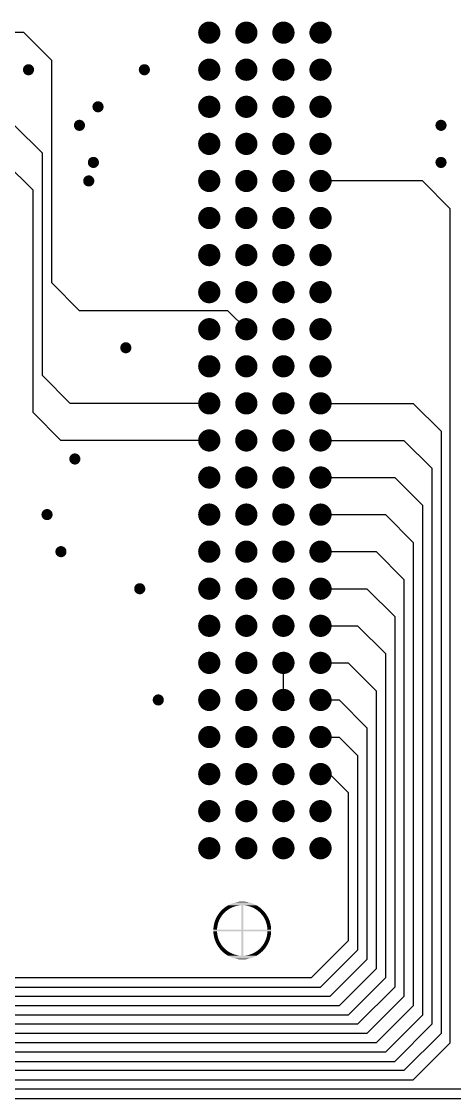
# Model space of a CAD drawing. Extents: x 295 to 953, y 10 to 290.
# Drawn here: x 689.2 to 718.8, y 104 to 177.8 of the extents above; entities that cross this region are included whole.
import ezdxf

# ---------------------------------------------------------------- set-up
doc = ezdxf.new("R2010")
doc.units = 0
doc.header["$LTSCALE"] = 5
doc.header["$MEASUREMENT"] = 0
doc.layers.get('0').update_dxf_attribs({"linetype": 'CONTINUOUS', "lineweight": 25})
doc.layers.add('DV-ABPB-A4_IN1', color=4, linetype='CONTINUOUS')

msp = doc.modelspace()

# ---------------------------------------------------------------- linework, layer by layer
at = {"color": 7}
for points, const_width in [([(701.639, 177.013, 1), (702.401, 177.013, 1)], 0.762), ([(704.179, 177.013, 1), (704.941, 177.013, 1)], 0.762), ([(706.719, 177.013, 1), (707.481, 177.013, 1)], 0.762), ([(709.259, 177.013, 1), (710.021, 177.013, 1)], 0.762), ([(701.639, 174.473, 1), (702.401, 174.473, 1)], 0.762), ([(704.179, 174.473, 1), (704.941, 174.473, 1)], 0.762), ([(706.719, 174.473, 1), (707.481, 174.473, 1)], 0.762), ([(709.259, 174.473, 1), (710.021, 174.473, 1)], 0.762), ([(689.447, 174.473, 1), (689.828, 174.473, 1)], 0.381), ([(697.384, 174.473, 1), (697.765, 174.473, 1)], 0.381), ([(701.639, 171.933, 1), (702.401, 171.933, 1)], 0.762), ([(704.179, 171.933, 1), (704.941, 171.933, 1)], 0.762), ([(706.719, 171.933, 1), (707.481, 171.933, 1)], 0.762), ([(709.259, 171.933, 1), (710.021, 171.933, 1)], 0.762), ([(694.209, 171.933, 1), (694.59, 171.933, 1)], 0.381), ([(692.939, 170.663, 1), (693.32, 170.663, 1)], 0.381), ([(717.704, 170.663, 1), (718.085, 170.663, 1)], 0.381), ([(701.639, 169.393, 1), (702.401, 169.393, 1)], 0.762), ([(704.179, 169.393, 1), (704.941, 169.393, 1)], 0.762), ([(706.719, 169.393, 1), (707.481, 169.393, 1)], 0.762), ([(709.259, 169.393, 1), (710.021, 169.393, 1)], 0.762), ([(693.892, 168.123, 1), (694.273, 168.123, 1)], 0.381), ([(717.704, 168.123, 1), (718.085, 168.123, 1)], 0.381), ([(701.639, 166.853, 1), (702.401, 166.853, 1)], 0.762), ([(704.179, 166.853, 1), (704.941, 166.853, 1)], 0.762), ([(706.719, 166.853, 1), (707.481, 166.853, 1)], 0.762), ([(709.259, 166.853, 1), (710.021, 166.853, 1)], 0.762), ([(693.574, 166.853, 1), (693.955, 166.853, 1)], 0.381), ([(701.639, 164.313, 1), (702.401, 164.313, 1)], 0.762), ([(704.179, 164.313, 1), (704.941, 164.313, 1)], 0.762), ([(706.719, 164.313, 1), (707.481, 164.313, 1)], 0.762), ([(709.259, 164.313, 1), (710.021, 164.313, 1)], 0.762), ([(701.639, 161.773, 1), (702.401, 161.773, 1)], 0.762), ([(704.179, 161.773, 1), (704.941, 161.773, 1)], 0.762), ([(706.719, 161.773, 1), (707.481, 161.773, 1)], 0.762), ([(709.259, 161.773, 1), (710.021, 161.773, 1)], 0.762), ([(701.639, 159.233, 1), (702.401, 159.233, 1)], 0.762), ([(704.179, 159.233, 1), (704.941, 159.233, 1)], 0.762), ([(706.719, 159.233, 1), (707.481, 159.233, 1)], 0.762), ([(709.259, 159.233, 1), (710.021, 159.233, 1)], 0.762), ([(701.639, 156.693, 1), (702.401, 156.693, 1)], 0.762), ([(704.179, 156.693, 1), (704.941, 156.693, 1)], 0.762), ([(706.719, 156.693, 1), (707.481, 156.693, 1)], 0.762), ([(709.259, 156.693, 1), (710.021, 156.693, 1)], 0.762), ([(696.114, 155.423, 1), (696.495, 155.423, 1)], 0.381), ([(701.639, 154.153, 1), (702.401, 154.153, 1)], 0.762), ([(704.179, 154.153, 1), (704.941, 154.153, 1)], 0.762), ([(706.719, 154.153, 1), (707.481, 154.153, 1)], 0.762), ([(709.259, 154.153, 1), (710.021, 154.153, 1)], 0.762), ([(701.639, 151.613, 1), (702.401, 151.613, 1)], 0.762), ([(704.179, 151.613, 1), (704.941, 151.613, 1)], 0.762), ([(706.719, 151.613, 1), (707.481, 151.613, 1)], 0.762), ([(709.259, 151.613, 1), (710.021, 151.613, 1)], 0.762), ([(701.639, 149.073, 1), (702.401, 149.073, 1)], 0.762), ([(704.179, 149.073, 1), (704.941, 149.073, 1)], 0.762), ([(706.719, 149.073, 1), (707.481, 149.073, 1)], 0.762), ([(709.259, 149.073, 1), (710.021, 149.073, 1)], 0.762), ([(692.622, 147.803, 1), (693.003, 147.803, 1)], 0.381), ([(701.639, 146.533, 1), (702.401, 146.533, 1)], 0.762), ([(704.179, 146.533, 1), (704.941, 146.533, 1)], 0.762), ([(706.719, 146.533, 1), (707.481, 146.533, 1)], 0.762), ([(709.259, 146.533, 1), (710.021, 146.533, 1)], 0.762), ([(701.639, 143.993, 1), (702.401, 143.993, 1)], 0.762), ([(704.179, 143.993, 1), (704.941, 143.993, 1)], 0.762), ([(706.719, 143.993, 1), (707.481, 143.993, 1)], 0.762), ([(709.259, 143.993, 1), (710.021, 143.993, 1)], 0.762), ([(690.717, 143.993, 1), (691.098, 143.993, 1)], 0.381), ([(691.669, 141.453, 1), (692.05, 141.453, 1)], 0.381), ([(701.639, 141.453, 1), (702.401, 141.453, 1)], 0.762), ([(704.179, 141.453, 1), (704.941, 141.453, 1)], 0.762), ([(706.719, 141.453, 1), (707.481, 141.453, 1)], 0.762), ([(709.259, 141.453, 1), (710.021, 141.453, 1)], 0.762), ([(701.639, 138.913, 1), (702.401, 138.913, 1)], 0.762), ([(704.179, 138.913, 1), (704.941, 138.913, 1)], 0.762), ([(706.719, 138.913, 1), (707.481, 138.913, 1)], 0.762), ([(709.259, 138.913, 1), (710.021, 138.913, 1)], 0.762), ([(697.067, 138.913, 1), (697.448, 138.913, 1)], 0.381), ([(701.639, 136.373, 1), (702.401, 136.373, 1)], 0.762), ([(704.179, 136.373, 1), (704.941, 136.373, 1)], 0.762), ([(706.719, 136.373, 1), (707.481, 136.373, 1)], 0.762), ([(709.259, 136.373, 1), (710.021, 136.373, 1)], 0.762), ([(701.639, 133.833, 1), (702.401, 133.833, 1)], 0.762), ([(704.179, 133.833, 1), (704.941, 133.833, 1)], 0.762), ([(706.719, 133.833, 1), (707.481, 133.833, 1)], 0.762), ([(709.259, 133.833, 1), (710.021, 133.833, 1)], 0.762), ([(698.337, 131.293, 1), (698.718, 131.293, 1)], 0.381), ([(701.639, 131.293, 1), (702.401, 131.293, 1)], 0.762), ([(704.179, 131.293, 1), (704.941, 131.293, 1)], 0.762), ([(706.719, 131.293, 1), (707.481, 131.293, 1)], 0.762), ([(709.259, 131.293, 1), (710.021, 131.293, 1)], 0.762), ([(701.639, 128.753, 1), (702.401, 128.753, 1)], 0.762), ([(704.179, 128.753, 1), (704.941, 128.753, 1)], 0.762), ([(706.719, 128.753, 1), (707.481, 128.753, 1)], 0.762), ([(709.259, 128.753, 1), (710.021, 128.753, 1)], 0.762), ([(701.639, 126.213, 1), (702.401, 126.213, 1)], 0.762), ([(704.179, 126.213, 1), (704.941, 126.213, 1)], 0.762), ([(706.719, 126.213, 1), (707.481, 126.213, 1)], 0.762), ([(709.259, 126.213, 1), (710.021, 126.213, 1)], 0.762), ([(701.639, 123.673, 1), (702.401, 123.673, 1)], 0.762), ([(704.179, 123.673, 1), (704.941, 123.673, 1)], 0.762), ([(706.719, 123.673, 1), (707.481, 123.673, 1)], 0.762), ([(709.259, 123.673, 1), (710.021, 123.673, 1)], 0.762), ([(701.639, 121.133, 1), (702.401, 121.133, 1)], 0.762), ([(704.179, 121.133, 1), (704.941, 121.133, 1)], 0.762), ([(706.719, 121.133, 1), (707.481, 121.133, 1)], 0.762), ([(709.259, 121.133, 1), (710.021, 121.133, 1)], 0.762)]:
    msp.add_lwpolyline(points, format="xyb", close=True, dxfattribs=dict(at, const_width=const_width))
for points in [[(703.482, 117.308), (703.535, 117.33), (705.079, 117.308), (705.026, 117.33)], [(703.535, 117.33), (703.54, 117.332), (705.026, 117.33), (705.02, 117.332)], [(703.54, 117.332), (703.594, 117.353), (705.02, 117.332), (704.967, 117.353)], [(703.594, 117.353), (703.6, 117.355), (704.967, 117.353), (704.961, 117.355)], [(703.6, 117.355), (703.654, 117.374), (704.961, 117.355), (704.907, 117.374)], [(703.654, 117.374), (703.659, 117.376), (704.907, 117.374), (704.901, 117.376)], [(703.659, 117.376), (703.715, 117.393), (704.901, 117.376), (704.846, 117.393)], [(703.715, 117.393), (703.72, 117.395), (704.846, 117.393), (704.84, 117.395)], [(703.72, 117.395), (703.776, 117.41), (704.84, 117.395), (704.785, 117.41)], [(703.776, 117.41), (703.781, 117.412), (704.785, 117.41), (704.779, 117.412)], [(703.781, 117.412), (703.837, 117.425), (704.779, 117.412), (704.724, 117.425)], [(703.837, 117.425), (703.843, 117.427), (704.724, 117.425), (704.717, 117.427)], [(703.843, 117.427), (703.899, 117.439), (704.717, 117.427), (704.662, 117.439)], [(703.899, 117.439), (703.905, 117.44), (704.662, 117.439), (704.655, 117.44)], [(703.905, 117.44), (703.962, 117.45), (704.655, 117.44), (704.599, 117.45)], [(703.962, 117.45), (703.967, 117.451), (704.599, 117.45), (704.593, 117.451)], [(703.967, 117.451), (704.025, 117.459), (704.593, 117.451), (704.536, 117.459)], [(704.025, 117.459), (704.03, 117.46), (704.536, 117.459), (704.53, 117.46)], [(704.03, 117.46), (704.088, 117.466), (704.53, 117.46), (704.473, 117.466)], [(704.088, 117.466), (704.093, 117.467), (704.473, 117.466), (704.466, 117.467)], [(704.093, 117.467), (704.152, 117.471), (704.466, 117.467), (704.41, 117.471)], [(704.152, 117.471), (704.156, 117.472), (704.41, 117.471), (704.402, 117.472)], [(704.156, 117.472), (704.216, 117.475), (704.402, 117.472), (704.347, 117.475)], [(704.216, 117.475), (704.22, 117.475), (704.347, 117.475), (704.336, 117.475)], [(704.22, 117.475), (704.283, 117.476), (704.336, 117.475), (704.283, 117.476)], [(702.623, 116.579), (702.651, 116.621), (702.936, 116.579), (702.971, 116.621)], [(702.651, 116.621), (702.658, 116.632), (702.971, 116.621), (702.981, 116.632)], [(702.658, 116.632), (702.683, 116.666), (702.981, 116.632), (703.011, 116.666)], [(702.683, 116.666), (702.695, 116.683), (703.011, 116.666), (703.028, 116.683)], [(702.695, 116.683), (702.715, 116.708), (703.028, 116.683), (703.052, 116.708)], [(702.715, 116.708), (702.734, 116.733), (703.052, 116.708), (703.077, 116.733)], [(702.734, 116.733), (702.748, 116.75), (703.077, 116.733), (703.094, 116.75)], [(702.748, 116.75), (702.775, 116.782), (703.094, 116.75), (703.13, 116.782)], [(702.775, 116.782), (702.781, 116.79), (703.13, 116.782), (703.138, 116.79)], [(702.781, 116.79), (702.815, 116.828), (703.138, 116.79), (703.183, 116.828)], [(702.815, 116.828), (702.817, 116.83), (703.183, 116.828), (703.185, 116.83)], [(702.817, 116.83), (702.85, 116.865), (703.185, 116.83), (703.229, 116.865)], [(702.85, 116.865), (702.86, 116.876), (703.229, 116.865), (703.244, 116.876)], [(702.86, 116.876), (702.885, 116.9), (703.244, 116.876), (703.277, 116.9)], [(702.885, 116.9), (702.905, 116.921), (703.277, 116.9), (703.307, 116.921)], [(702.905, 116.921), (702.919, 116.934), (703.307, 116.921), (703.326, 116.934)], [(702.919, 116.934), (702.952, 116.964), (703.326, 116.934), (703.373, 116.964)], [(702.952, 116.964), (702.954, 116.966), (703.373, 116.964), (703.376, 116.966)], [(702.954, 116.966), (702.988, 116.996), (703.376, 116.966), (703.427, 116.996)], [(702.988, 116.996), (702.999, 117.006), (703.427, 116.996), (703.445, 117.006)], [(702.999, 117.006), (703.022, 117.024), (703.445, 117.006), (703.479, 117.024)], [(703.022, 117.024), (703.048, 117.046), (703.479, 117.024), (703.522, 117.046)], [(703.048, 117.046), (703.055, 117.051), (703.522, 117.046), (703.532, 117.051)], [(703.055, 117.051), (703.087, 117.076), (703.532, 117.051), (703.585, 117.076)], [(703.087, 117.076), (703.099, 117.085), (703.585, 117.076), (703.607, 117.085)], [(703.099, 117.085), (703.118, 117.099), (703.607, 117.085), (703.64, 117.099)], [(703.118, 117.099), (703.147, 117.12), (703.64, 117.099), (703.695, 117.12)], [(703.147, 117.12), (703.15, 117.122), (703.695, 117.12), (703.702, 117.122)], [(703.15, 117.122), (703.175, 117.139), (703.702, 117.122), (703.751, 117.139)], [(703.175, 117.139), (703.201, 117.156), (703.751, 117.139), (703.808, 117.156)], [(703.201, 117.156), (703.203, 117.157), (703.808, 117.156), (703.813, 117.157)], [(703.203, 117.157), (703.225, 117.171), (703.813, 117.157), (703.865, 117.171)], [(703.225, 117.171), (703.246, 117.184), (703.865, 117.171), (703.923, 117.184)], [(703.246, 117.184), (703.257, 117.191), (703.923, 117.184), (703.956, 117.191)], [(703.257, 117.191), (703.265, 117.196), (703.956, 117.191), (703.981, 117.196)], [(703.265, 117.196), (703.281, 117.205), (703.981, 117.196), (704.04, 117.205)], [(703.281, 117.205), (703.293, 117.212), (704.04, 117.205), (704.099, 117.212)], [(703.293, 117.212), (703.302, 117.217), (704.099, 117.212), (704.158, 117.217)], [(703.302, 117.217), (703.308, 117.221), (704.158, 117.217), (704.217, 117.221)], [(703.308, 117.221), (703.312, 117.223), (705.253, 117.221), (705.249, 117.223)], [(703.312, 117.223), (703.362, 117.25), (705.249, 117.223), (705.199, 117.25)], [(703.362, 117.25), (703.367, 117.253), (705.199, 117.25), (705.193, 117.253)], [(703.367, 117.253), (703.419, 117.279), (705.193, 117.253), (705.142, 117.279)], [(703.419, 117.279), (703.424, 117.281), (705.142, 117.279), (705.136, 117.281)], [(703.424, 117.281), (703.477, 117.305), (705.136, 117.281), (705.084, 117.305)], [(703.477, 117.305), (703.482, 117.308), (705.084, 117.305), (705.079, 117.308)], [(704.217, 115.558), (704.217, 117.221), (704.344, 115.558), (704.344, 117.221)], [(704.36, 117.22), (704.344, 117.221), (705.254, 117.22), (705.253, 117.221)], [(704.382, 117.219), (704.36, 117.22), (705.256, 117.219), (705.254, 117.22)], [(704.441, 117.214), (704.382, 117.219), (705.264, 117.214), (705.256, 117.219)], [(704.5, 117.208), (704.441, 117.214), (705.275, 117.208), (705.264, 117.214)], [(704.559, 117.199), (704.5, 117.208), (705.29, 117.199), (705.275, 117.208)], [(704.617, 117.189), (704.559, 117.199), (705.308, 117.189), (705.29, 117.199)], [(704.621, 117.188), (704.617, 117.189), (705.309, 117.188), (705.308, 117.189)], [(704.675, 117.176), (704.621, 117.188), (705.328, 117.176), (705.309, 117.188)], [(704.733, 117.161), (704.675, 117.176), (705.351, 117.161), (705.328, 117.176)], [(704.759, 117.154), (704.733, 117.161), (705.363, 117.154), (705.351, 117.161)], [(704.789, 117.145), (704.759, 117.154), (705.376, 117.145), (705.363, 117.154)], [(704.846, 117.127), (704.789, 117.145), (705.403, 117.127), (705.376, 117.145)], [(704.868, 117.118), (704.846, 117.127), (705.415, 117.118), (705.403, 117.127)], [(704.901, 117.106), (704.868, 117.118), (705.432, 117.106), (705.415, 117.118)], [(704.956, 117.084), (704.901, 117.106), (705.463, 117.084), (705.432, 117.106)], [(704.962, 117.081), (704.956, 117.084), (705.467, 117.081), (705.463, 117.084)], [(705.01, 117.06), (704.962, 117.081), (705.494, 117.06), (705.467, 117.081)], [(705.046, 117.042), (705.01, 117.06), (705.517, 117.042), (705.494, 117.06)], [(705.064, 117.034), (705.046, 117.042), (705.527, 117.034), (705.517, 117.042)], [(705.116, 117.006), (705.064, 117.034), (705.561, 117.006), (705.527, 117.034)], [(705.123, 117.002), (705.116, 117.006), (705.566, 117.002), (705.561, 117.006)], [(705.167, 116.977), (705.123, 117.002), (705.595, 116.977), (705.566, 117.002)], [(705.194, 116.96), (705.167, 116.977), (705.613, 116.96), (705.595, 116.977)], [(705.218, 116.945), (705.194, 116.96), (705.629, 116.945), (705.613, 116.96)], [(705.26, 116.917), (705.218, 116.945), (705.66, 116.917), (705.629, 116.945)], [(705.267, 116.912), (705.26, 116.917), (705.664, 116.912), (705.66, 116.917)], [(705.315, 116.878), (705.267, 116.912), (705.699, 116.878), (705.664, 116.912)], [(705.322, 116.872), (705.315, 116.878), (705.705, 116.872), (705.699, 116.878)], [(705.362, 116.841), (705.322, 116.872), (705.733, 116.841), (705.705, 116.872)], [(705.381, 116.825), (705.362, 116.841), (705.748, 116.825), (705.733, 116.841)], [(705.407, 116.803), (705.381, 116.825), (705.767, 116.803), (705.748, 116.825)], [(705.436, 116.778), (705.407, 116.803), (705.79, 116.778), (705.767, 116.803)], [(705.451, 116.764), (705.436, 116.778), (705.801, 116.764), (705.79, 116.778)], [(705.488, 116.729), (705.451, 116.764), (705.83, 116.729), (705.801, 116.764)], [(705.494, 116.723), (705.488, 116.729), (705.834, 116.723), (705.83, 116.729)], [(705.536, 116.681), (705.494, 116.723), (705.867, 116.681), (705.834, 116.723)], [(705.538, 116.678), (705.536, 116.681), (705.869, 116.678), (705.867, 116.681)], [(705.576, 116.637), (705.538, 116.678), (705.899, 116.637), (705.869, 116.678)], [(705.584, 116.627), (705.576, 116.637), (705.906, 116.627), (705.899, 116.637)], [(705.614, 116.592), (705.584, 116.627), (705.93, 116.592), (705.906, 116.627)], [(705.628, 116.574), (705.614, 116.592), (705.941, 116.574), (705.93, 116.592)], [(702.328, 115.831), (702.337, 115.879), (702.586, 115.831), (702.597, 115.879)], [(702.337, 115.879), (702.339, 115.889), (702.597, 115.879), (702.599, 115.889)], [(702.339, 115.889), (702.35, 115.941), (702.599, 115.889), (702.612, 115.941)], [(702.35, 115.941), (702.351, 115.947), (702.612, 115.941), (702.613, 115.947)], [(702.351, 115.947), (702.365, 116.002), (702.613, 115.947), (702.629, 116.002)], [(702.365, 116.002), (702.366, 116.004), (702.629, 116.002), (702.63, 116.004)], [(702.366, 116.004), (702.382, 116.06), (702.63, 116.004), (702.648, 116.06)], [(702.382, 116.06), (702.383, 116.063), (702.648, 116.06), (702.65, 116.063)], [(702.383, 116.063), (702.399, 116.116), (702.65, 116.063), (702.669, 116.116)], [(702.399, 116.116), (702.402, 116.124), (702.669, 116.116), (702.672, 116.124)], [(702.402, 116.124), (702.418, 116.17), (702.672, 116.124), (702.691, 116.17)], [(702.418, 116.17), (702.423, 116.184), (702.691, 116.17), (702.697, 116.184)], [(702.423, 116.184), (702.439, 116.225), (702.697, 116.184), (702.715, 116.225)], [(702.439, 116.225), (702.446, 116.243), (702.715, 116.225), (702.724, 116.243)], [(702.446, 116.243), (702.461, 116.278), (702.724, 116.243), (702.741, 116.278)], [(702.461, 116.278), (702.471, 116.301), (702.741, 116.278), (702.753, 116.301)], [(702.471, 116.301), (702.484, 116.33), (702.753, 116.301), (702.769, 116.33)], [(702.484, 116.33), (702.498, 116.359), (702.769, 116.33), (702.785, 116.359)], [(702.498, 116.359), (702.509, 116.382), (702.785, 116.359), (702.798, 116.382)], [(702.509, 116.382), (702.526, 116.415), (702.798, 116.382), (702.819, 116.415)], [(702.526, 116.415), (702.535, 116.432), (702.819, 116.415), (702.83, 116.432)], [(702.535, 116.432), (702.557, 116.471), (702.83, 116.432), (702.856, 116.471)], [(702.557, 116.471), (702.562, 116.481), (702.856, 116.471), (702.863, 116.481)], [(702.562, 116.481), (702.589, 116.526), (702.863, 116.481), (702.895, 116.526)], [(702.589, 116.526), (702.591, 116.529), (702.895, 116.526), (702.897, 116.529)], [(702.591, 116.529), (702.62, 116.576), (702.897, 116.529), (702.934, 116.576)], [(702.62, 116.576), (702.623, 116.579), (702.934, 116.576), (702.936, 116.579)], [(705.651, 116.546), (705.628, 116.574), (705.959, 116.546), (705.941, 116.574)], [(705.669, 116.521), (705.651, 116.546), (705.975, 116.521), (705.959, 116.546)], [(705.686, 116.498), (705.669, 116.521), (705.988, 116.498), (705.975, 116.521)], [(705.708, 116.466), (705.686, 116.498), (706.007, 116.466), (705.988, 116.498)], [(705.72, 116.449), (705.708, 116.466), (706.016, 116.449), (706.007, 116.466)], [(705.745, 116.41), (705.72, 116.449), (706.037, 116.41), (706.016, 116.449)], [(705.752, 116.399), (705.745, 116.41), (706.043, 116.399), (706.037, 116.41)], [(705.779, 116.353), (705.752, 116.399), (706.066, 116.353), (706.043, 116.399)], [(705.782, 116.348), (705.779, 116.353), (706.068, 116.348), (706.066, 116.353)], [(705.81, 116.296), (705.782, 116.348), (706.092, 116.296), (706.068, 116.348)], [(705.837, 116.243), (705.81, 116.296), (706.114, 116.243), (706.092, 116.296)], [(705.84, 116.237), (705.837, 116.243), (706.117, 116.237), (706.114, 116.243)], [(705.862, 116.189), (705.84, 116.237), (706.135, 116.189), (706.117, 116.237)], [(705.866, 116.178), (705.862, 116.189), (706.14, 116.178), (706.135, 116.189)], [(705.884, 116.135), (705.866, 116.178), (706.155, 116.135), (706.14, 116.178)], [(705.891, 116.118), (705.884, 116.135), (706.161, 116.118), (706.155, 116.135)], [(705.905, 116.079), (705.891, 116.118), (706.173, 116.079), (706.161, 116.118)], [(705.913, 116.058), (705.905, 116.079), (706.18, 116.058), (706.173, 116.079)], [(705.925, 116.023), (705.913, 116.058), (706.189, 116.023), (706.18, 116.058)], [(705.933, 115.997), (705.925, 116.023), (706.197, 115.997), (706.189, 116.023)], [(705.942, 115.967), (705.933, 115.997), (706.204, 115.967), (706.197, 115.997)], [(705.95, 115.935), (705.942, 115.967), (706.212, 115.935), (706.204, 115.967)], [(705.957, 115.909), (705.95, 115.935), (706.217, 115.909), (706.212, 115.935)], [(705.965, 115.873), (705.957, 115.909), (706.225, 115.873), (706.217, 115.909)], [(705.97, 115.852), (705.965, 115.873), (706.229, 115.852), (706.225, 115.873)], [(705.978, 115.81), (705.97, 115.852), (706.236, 115.81), (706.229, 115.852)], [(702.299, 115.494), (702.3, 115.558), (706.261, 115.494), (706.26, 115.558)], [(702.3, 115.431), (702.299, 115.494), (706.26, 115.431), (706.261, 115.494)], [(702.3, 115.564), (702.302, 115.597), (702.555, 115.564), (702.556, 115.597)], [(702.3, 115.558), (702.3, 115.564), (702.554, 115.558), (702.555, 115.564)], [(702.303, 115.372), (702.3, 115.431), (702.557, 115.372), (702.554, 115.431)], [(702.302, 115.597), (702.304, 115.627), (702.556, 115.597), (702.558, 115.627)], [(702.303, 115.368), (702.303, 115.372), (702.558, 115.368), (702.557, 115.372)], [(702.308, 115.313), (702.303, 115.368), (702.563, 115.313), (702.558, 115.368)], [(702.304, 115.627), (702.306, 115.656), (702.558, 115.627), (702.561, 115.656)], [(702.306, 115.656), (702.309, 115.691), (702.561, 115.656), (702.565, 115.691)], [(702.308, 115.304), (702.308, 115.313), (702.564, 115.304), (702.563, 115.313)], [(702.314, 115.254), (702.308, 115.304), (702.57, 115.254), (702.564, 115.304)], [(702.309, 115.691), (702.312, 115.714), (702.565, 115.691), (702.567, 115.714)], [(702.312, 115.714), (702.316, 115.754), (702.567, 115.714), (702.573, 115.754)], [(702.315, 115.241), (702.314, 115.254), (702.572, 115.241), (702.57, 115.254)], [(702.322, 115.196), (702.315, 115.241), (702.579, 115.196), (702.572, 115.241)], [(702.316, 115.754), (702.319, 115.773), (702.573, 115.754), (702.576, 115.773)], [(702.319, 115.773), (702.325, 115.816), (702.576, 115.773), (702.584, 115.816)], [(702.324, 115.179), (702.322, 115.196), (702.582, 115.179), (702.579, 115.196)], [(702.332, 115.137), (702.324, 115.179), (702.59, 115.137), (702.582, 115.179)], [(702.325, 115.816), (702.328, 115.831), (702.584, 115.816), (702.586, 115.831)], [(702.336, 115.116), (702.332, 115.137), (702.595, 115.116), (702.59, 115.137)], [(702.343, 115.08), (702.336, 115.116), (702.604, 115.08), (702.595, 115.116)], [(704.217, 113.768), (704.217, 115.431), (704.344, 113.768), (704.344, 115.431)], [(705.962, 115.1), (705.964, 115.11), (706.222, 115.1), (706.224, 115.11)], [(705.964, 115.11), (705.974, 115.158), (706.224, 115.11), (706.232, 115.158)], [(705.974, 115.158), (705.977, 115.173), (706.232, 115.158), (706.235, 115.173)], [(705.977, 115.173), (705.985, 115.216), (706.235, 115.173), (706.242, 115.216)], [(705.981, 115.793), (705.978, 115.81), (706.239, 115.793), (706.236, 115.81)], [(705.989, 115.748), (705.981, 115.793), (706.245, 115.748), (706.239, 115.793)], [(705.985, 115.216), (705.988, 115.235), (706.242, 115.216), (706.244, 115.235)], [(705.988, 115.235), (705.993, 115.275), (706.244, 115.235), (706.249, 115.275)], [(705.991, 115.735), (705.989, 115.748), (706.247, 115.735), (706.245, 115.748)], [(705.997, 115.685), (705.991, 115.735), (706.252, 115.685), (706.247, 115.735)], [(705.993, 115.275), (705.996, 115.298), (706.249, 115.275), (706.252, 115.298)], [(705.996, 115.298), (706, 115.333), (706.252, 115.298), (706.255, 115.333)], [(705.998, 115.676), (705.997, 115.685), (706.253, 115.676), (706.252, 115.685)], [(706.003, 115.621), (705.998, 115.676), (706.257, 115.621), (706.253, 115.676)], [(706, 115.333), (706.002, 115.362), (706.255, 115.333), (706.257, 115.362)], [(706.002, 115.362), (706.004, 115.392), (706.257, 115.362), (706.259, 115.392)], [(706.003, 115.617), (706.003, 115.621), (706.258, 115.617), (706.257, 115.621)], [(706.006, 115.558), (706.003, 115.617), (706.26, 115.558), (706.258, 115.617)], [(706.004, 115.392), (706.006, 115.425), (706.259, 115.392), (706.26, 115.425)], [(706.006, 115.425), (706.006, 115.431), (706.26, 115.425), (706.26, 115.431)], [(702.349, 115.054), (702.343, 115.08), (702.61, 115.054), (702.604, 115.08)], [(702.356, 115.022), (702.349, 115.054), (702.619, 115.022), (702.61, 115.054)], [(702.364, 114.992), (702.356, 115.022), (702.628, 114.992), (702.619, 115.022)], [(702.371, 114.966), (702.364, 114.992), (702.636, 114.966), (702.628, 114.992)], [(702.381, 114.931), (702.371, 114.966), (702.648, 114.931), (702.636, 114.966)], [(702.388, 114.91), (702.381, 114.931), (702.655, 114.91), (702.648, 114.931)], [(702.4, 114.871), (702.388, 114.91), (702.67, 114.871), (702.655, 114.91)], [(702.406, 114.854), (702.4, 114.871), (702.676, 114.854), (702.67, 114.871)], [(702.421, 114.811), (702.406, 114.854), (702.694, 114.811), (702.676, 114.854)], [(702.425, 114.8), (702.421, 114.811), (702.699, 114.8), (702.694, 114.811)], [(702.444, 114.752), (702.425, 114.8), (702.721, 114.752), (702.699, 114.8)], [(702.446, 114.746), (702.444, 114.752), (702.724, 114.746), (702.721, 114.752)], [(702.468, 114.693), (702.446, 114.746), (702.75, 114.693), (702.724, 114.746)], [(702.493, 114.641), (702.469, 114.693), (702.779, 114.641), (702.75, 114.693)], [(702.495, 114.636), (702.493, 114.641), (702.782, 114.636), (702.779, 114.641)], [(702.518, 114.59), (702.495, 114.636), (702.809, 114.59), (702.782, 114.636)], [(702.523, 114.579), (702.518, 114.59), (702.816, 114.579), (702.809, 114.59)], [(702.544, 114.54), (702.523, 114.579), (702.841, 114.54), (702.816, 114.579)], [(702.554, 114.523), (702.544, 114.54), (702.852, 114.523), (702.841, 114.54)], [(702.572, 114.491), (702.554, 114.523), (702.874, 114.491), (702.852, 114.523)], [(702.586, 114.468), (702.572, 114.491), (702.891, 114.468), (702.874, 114.491)], [(702.601, 114.443), (702.586, 114.468), (702.91, 114.443), (702.891, 114.468)], [(702.619, 114.415), (702.601, 114.443), (702.933, 114.415), (702.91, 114.443)], [(702.631, 114.397), (702.619, 114.415), (702.947, 114.397), (702.933, 114.415)], [(702.655, 114.362), (702.631, 114.397), (702.976, 114.362), (702.947, 114.397)], [(705.589, 114.368), (705.624, 114.41), (705.91, 114.368), (705.938, 114.41)], [(705.624, 114.41), (705.627, 114.413), (705.938, 114.41), (705.94, 114.413)], [(705.627, 114.413), (705.663, 114.46), (705.94, 114.413), (705.97, 114.46)], [(705.663, 114.46), (705.666, 114.463), (705.97, 114.46), (705.972, 114.463)], [(705.666, 114.463), (705.698, 114.508), (705.972, 114.463), (705.998, 114.508)], [(705.698, 114.508), (705.705, 114.518), (705.998, 114.508), (706.004, 114.518)], [(705.705, 114.518), (705.731, 114.557), (706.004, 114.518), (706.026, 114.557)], [(705.731, 114.557), (705.741, 114.574), (706.026, 114.557), (706.034, 114.574)], [(705.741, 114.574), (705.762, 114.607), (706.034, 114.574), (706.052, 114.607)], [(705.762, 114.607), (705.775, 114.63), (706.052, 114.607), (706.063, 114.63)], [(705.775, 114.63), (705.792, 114.659), (706.063, 114.63), (706.076, 114.659)], [(705.792, 114.659), (705.807, 114.688), (706.076, 114.659), (706.09, 114.688)], [(705.807, 114.688), (705.82, 114.711), (706.09, 114.688), (706.1, 114.711)], [(705.82, 114.711), (705.837, 114.746), (706.1, 114.711), (706.115, 114.746)], [(705.837, 114.746), (705.846, 114.764), (706.115, 114.746), (706.122, 114.764)], [(705.846, 114.764), (705.864, 114.805), (706.122, 114.764), (706.138, 114.805)], [(705.864, 114.805), (705.87, 114.819), (706.138, 114.805), (706.142, 114.819)], [(705.87, 114.819), (705.889, 114.865), (706.142, 114.819), (706.159, 114.865)], [(705.889, 114.865), (705.892, 114.873), (706.159, 114.865), (706.162, 114.873)], [(705.892, 114.873), (705.911, 114.926), (706.162, 114.873), (706.178, 114.926)], [(705.911, 114.926), (705.912, 114.929), (706.178, 114.926), (706.179, 114.929)], [(705.912, 114.929), (705.931, 114.985), (706.179, 114.929), (706.195, 114.985)], [(705.931, 114.987), (705.947, 115.042), (706.195, 114.987), (706.209, 115.042)], [(705.931, 114.985), (705.931, 114.987), (706.195, 114.985), (706.195, 114.987)], [(705.947, 115.042), (705.949, 115.048), (706.209, 115.042), (706.211, 115.048)], [(705.949, 115.048), (705.962, 115.1), (706.211, 115.048), (706.222, 115.1)], [(702.662, 114.352), (702.655, 114.362), (702.985, 114.352), (702.976, 114.362)], [(702.692, 114.311), (702.662, 114.352), (703.023, 114.311), (702.985, 114.352)], [(702.694, 114.308), (702.692, 114.311), (703.025, 114.308), (703.023, 114.311)], [(702.726, 114.266), (702.694, 114.308), (703.066, 114.266), (703.025, 114.308)], [(702.731, 114.26), (702.726, 114.266), (703.072, 114.26), (703.066, 114.266)], [(702.76, 114.225), (702.731, 114.26), (703.109, 114.225), (703.072, 114.26)], [(702.771, 114.211), (702.76, 114.225), (703.125, 114.211), (703.109, 114.225)], [(702.793, 114.186), (702.771, 114.211), (703.153, 114.186), (703.125, 114.211)], [(702.813, 114.164), (702.793, 114.186), (703.18, 114.164), (703.153, 114.186)], [(702.828, 114.148), (702.813, 114.164), (703.199, 114.148), (703.18, 114.164)], [(702.856, 114.117), (702.828, 114.148), (703.238, 114.117), (703.199, 114.148)], [(702.862, 114.111), (702.856, 114.117), (703.246, 114.111), (703.238, 114.117)], [(702.897, 114.077), (702.862, 114.111), (703.294, 114.077), (703.246, 114.111)], [(702.901, 114.072), (702.897, 114.077), (703.3, 114.072), (703.294, 114.077)], [(702.931, 114.044), (702.901, 114.072), (703.343, 114.044), (703.3, 114.072)], [(702.947, 114.029), (702.931, 114.044), (703.367, 114.029), (703.343, 114.044)], [(702.966, 114.012), (702.947, 114.029), (703.393, 114.012), (703.367, 114.029)], [(702.995, 113.987), (702.966, 114.012), (703.438, 113.987), (703.393, 114.012)], [(703, 113.983), (702.995, 113.987), (703.445, 113.983), (703.438, 113.987)], [(703.033, 113.955), (703, 113.983), (703.497, 113.955), (703.445, 113.983)], [(703.044, 113.947), (703.033, 113.955), (703.514, 113.947), (703.497, 113.955)], [(703.066, 113.929), (703.044, 113.947), (703.55, 113.929), (703.514, 113.947)], [(703.094, 113.908), (703.066, 113.929), (703.598, 113.908), (703.55, 113.929)], [(703.098, 113.905), (703.094, 113.908), (703.604, 113.905), (703.598, 113.908)], [(703.128, 113.883), (703.098, 113.905), (703.659, 113.883), (703.604, 113.905)], [(703.145, 113.871), (703.128, 113.883), (703.693, 113.871), (703.659, 113.883)], [(703.157, 113.862), (703.145, 113.871), (703.715, 113.862), (703.693, 113.871)], [(703.185, 113.844), (703.157, 113.862), (703.771, 113.844), (703.715, 113.862)], [(703.198, 113.835), (703.185, 113.844), (703.802, 113.835), (703.771, 113.844)], [(703.21, 113.828), (703.198, 113.835), (703.828, 113.828), (703.802, 113.835)], [(703.233, 113.813), (703.21, 113.828), (703.885, 113.813), (703.828, 113.828)], [(703.252, 113.801), (703.233, 113.813), (703.94, 113.801), (703.885, 113.813)], [(703.253, 113.8), (703.252, 113.801), (703.943, 113.8), (703.94, 113.801)], [(703.271, 113.79), (703.253, 113.8), (704.002, 113.79), (703.943, 113.8)], [(703.286, 113.781), (703.271, 113.79), (704.06, 113.781), (704.002, 113.79)], [(703.297, 113.775), (703.286, 113.781), (704.119, 113.775), (704.06, 113.781)], [(703.304, 113.77), (703.297, 113.775), (704.178, 113.77), (704.119, 113.775)], [(703.306, 113.769), (703.304, 113.77), (704.201, 113.769), (704.178, 113.77)], [(703.308, 113.768), (703.306, 113.769), (704.217, 113.768), (704.201, 113.769)], [(703.312, 113.766), (703.308, 113.768), (705.249, 113.766), (705.253, 113.768)], [(703.362, 113.739), (703.312, 113.766), (705.198, 113.739), (705.249, 113.766)], [(703.368, 113.736), (703.362, 113.739), (705.193, 113.736), (705.198, 113.739)], [(703.419, 113.71), (703.368, 113.736), (705.142, 113.71), (705.193, 113.736)], [(703.424, 113.708), (703.419, 113.71), (705.136, 113.708), (705.142, 113.71)], [(703.476, 113.684), (703.424, 113.708), (705.084, 113.684), (705.136, 113.708)], [(703.482, 113.681), (703.476, 113.684), (705.079, 113.681), (705.084, 113.684)], [(703.535, 113.659), (703.482, 113.681), (705.026, 113.659), (705.079, 113.681)], [(703.541, 113.657), (703.535, 113.659), (705.02, 113.657), (705.026, 113.659)], [(703.594, 113.636), (703.541, 113.657), (704.966, 113.636), (705.02, 113.657)], [(703.6, 113.634), (703.594, 113.636), (704.961, 113.634), (704.966, 113.636)], [(703.654, 113.615), (703.6, 113.634), (704.907, 113.615), (704.961, 113.634)], [(704.344, 113.768), (704.403, 113.772), (705.253, 113.768), (705.258, 113.772)], [(704.403, 113.772), (704.462, 113.777), (705.258, 113.772), (705.267, 113.777)], [(704.462, 113.777), (704.521, 113.784), (705.267, 113.777), (705.28, 113.784)], [(704.521, 113.784), (704.579, 113.793), (705.28, 113.784), (705.296, 113.793)], [(704.579, 113.793), (704.604, 113.798), (705.296, 113.793), (705.304, 113.798)], [(704.604, 113.798), (704.637, 113.805), (705.304, 113.798), (705.314, 113.805)], [(704.637, 113.805), (704.695, 113.818), (705.314, 113.805), (705.335, 113.818)], [(704.695, 113.818), (704.748, 113.832), (705.335, 113.818), (705.358, 113.832)], [(704.748, 113.832), (704.752, 113.833), (705.358, 113.832), (705.36, 113.833)], [(704.752, 113.833), (704.809, 113.85), (705.36, 113.833), (705.385, 113.85)], [(704.809, 113.85), (704.859, 113.867), (705.385, 113.85), (705.41, 113.867)], [(704.859, 113.867), (704.865, 113.869), (705.41, 113.867), (705.413, 113.869)], [(704.865, 113.869), (704.921, 113.89), (705.413, 113.869), (705.443, 113.89)], [(704.921, 113.89), (704.954, 113.904), (705.443, 113.89), (705.462, 113.904)], [(704.954, 113.904), (704.975, 113.913), (705.462, 113.904), (705.474, 113.913)], [(704.975, 113.913), (705.029, 113.938), (705.474, 113.913), (705.506, 113.938)], [(705.029, 113.938), (705.039, 113.943), (705.506, 113.938), (705.512, 113.943)], [(705.039, 113.943), (705.082, 113.965), (705.512, 113.943), (705.539, 113.965)], [(705.082, 113.965), (705.116, 113.983), (705.539, 113.965), (705.561, 113.983)], [(705.116, 113.983), (705.134, 113.993), (705.561, 113.983), (705.573, 113.993)], [(705.134, 113.993), (705.185, 114.023), (705.573, 113.993), (705.607, 114.023)], [(705.185, 114.023), (705.188, 114.025), (705.607, 114.023), (705.609, 114.025)], [(705.188, 114.025), (705.235, 114.055), (705.609, 114.025), (705.641, 114.055)], [(705.235, 114.055), (705.254, 114.068), (705.641, 114.055), (705.655, 114.068)], [(705.254, 114.068), (705.284, 114.089), (705.655, 114.068), (705.676, 114.089)], [(705.284, 114.089), (705.317, 114.113), (705.676, 114.089), (705.7, 114.113)], [(705.317, 114.113), (705.331, 114.124), (705.7, 114.113), (705.711, 114.124)], [(705.331, 114.124), (705.376, 114.159), (705.711, 114.124), (705.744, 114.159)], [(705.376, 114.159), (705.378, 114.161), (705.744, 114.159), (705.745, 114.161)], [(705.378, 114.161), (705.423, 114.199), (705.745, 114.161), (705.779, 114.199)], [(705.423, 114.199), (705.431, 114.207), (705.779, 114.199), (705.786, 114.207)], [(705.431, 114.207), (705.467, 114.239), (705.786, 114.207), (705.813, 114.239)], [(705.467, 114.239), (705.483, 114.256), (705.813, 114.239), (705.826, 114.256)], [(705.483, 114.256), (705.509, 114.281), (705.826, 114.256), (705.846, 114.281)], [(705.509, 114.281), (705.533, 114.306), (705.846, 114.281), (705.865, 114.306)], [(705.533, 114.306), (705.55, 114.323), (705.865, 114.306), (705.878, 114.323)], [(705.55, 114.323), (705.58, 114.357), (705.878, 114.323), (705.902, 114.357)], [(705.58, 114.357), (705.589, 114.368), (705.902, 114.357), (705.91, 114.368)], [(703.66, 113.613), (703.654, 113.615), (704.901, 113.613), (704.907, 113.615)], [(703.714, 113.596), (703.66, 113.613), (704.846, 113.596), (704.901, 113.613)], [(703.72, 113.594), (703.714, 113.596), (704.841, 113.594), (704.846, 113.596)], [(703.775, 113.579), (703.72, 113.594), (704.785, 113.579), (704.841, 113.594)], [(703.782, 113.577), (703.775, 113.579), (704.779, 113.577), (704.785, 113.579)], [(703.837, 113.564), (703.782, 113.577), (704.723, 113.564), (704.779, 113.577)], [(703.843, 113.562), (703.837, 113.564), (704.718, 113.562), (704.723, 113.564)], [(703.899, 113.55), (703.843, 113.562), (704.661, 113.55), (704.718, 113.562)], [(703.905, 113.549), (703.899, 113.55), (704.656, 113.549), (704.661, 113.55)], [(703.961, 113.539), (703.905, 113.549), (704.599, 113.539), (704.656, 113.549)], [(703.968, 113.538), (703.961, 113.539), (704.593, 113.538), (704.599, 113.539)], [(704.024, 113.53), (703.968, 113.538), (704.536, 113.53), (704.593, 113.538)], [(704.031, 113.529), (704.024, 113.53), (704.53, 113.529), (704.536, 113.53)], [(704.087, 113.523), (704.031, 113.529), (704.473, 113.523), (704.53, 113.529)], [(704.094, 113.522), (704.087, 113.523), (704.467, 113.522), (704.473, 113.523)], [(704.15, 113.518), (704.094, 113.522), (704.409, 113.518), (704.467, 113.522)], [(704.158, 113.517), (704.15, 113.518), (704.404, 113.517), (704.409, 113.518)], [(704.214, 113.514), (704.158, 113.517), (704.345, 113.514), (704.404, 113.517)], [(704.225, 113.514), (704.214, 113.514), (704.341, 113.514), (704.345, 113.514)], [(704.277, 113.513), (704.225, 113.514), (704.277, 113.513), (704.341, 113.514)]]:
    msp.add_solid(points, dxfattribs=at)
at = {"layer": 'DV-ABPB-A4_IN1', "color": 7}
for p, q in [((689.32, 177.013), (681.7, 177.013)), ((691.225, 175.108), (689.32, 177.013)), ((691.225, 159.868), (691.225, 175.108)), ((690.59, 168.758), (688.685, 170.663)), ((690.59, 153.518), (690.59, 168.758)), ((689.955, 166.218), (688.05, 168.123)), ((716.625, 166.853), (709.64, 166.853)), ((718.53, 164.948), (716.625, 166.853)), ((689.955, 150.978), (689.955, 166.218)), ((718.53, 107.798), (718.53, 164.948)), ((693.13, 157.963), (691.225, 159.868)), ((703.29, 157.963), (693.13, 157.963)), ((704.56, 156.693), (703.29, 157.963)), ((692.495, 151.613), (690.59, 153.518)), ((702.02, 151.613), (692.495, 151.613)), ((709.64, 151.613), (715.99, 151.613)), ((715.99, 151.613), (717.895, 149.708)), ((691.86, 149.073), (689.955, 150.978)), ((702.02, 149.073), (691.86, 149.073)), ((709.64, 149.073), (715.355, 149.073)), ((715.355, 149.073), (717.26, 147.168)), ((717.895, 149.708), (717.895, 108.433)), ((717.26, 147.168), (717.26, 109.068)), ((709.64, 146.533), (714.72, 146.533)), ((714.72, 146.533), (716.625, 144.628)), ((716.625, 144.628), (716.625, 109.703)), ((709.64, 143.993), (714.085, 143.993)), ((714.085, 143.993), (715.99, 142.088)), ((715.99, 142.088), (715.99, 110.338)), ((709.64, 141.453), (713.45, 141.453)), ((713.45, 141.453), (715.355, 139.548)), ((715.355, 139.548), (715.355, 110.973)), ((709.64, 138.913), (712.815, 138.913)), ((712.815, 138.913), (714.72, 137.008)), ((714.72, 137.008), (714.72, 111.608)), ((709.64, 136.373), (712.18, 136.373)), ((712.18, 136.373), (714.085, 134.468)), ((714.085, 134.468), (714.085, 112.243)), ((707.1, 131.293), (707.1, 133.833)), ((709.64, 133.833), (711.545, 133.833)), ((711.545, 133.833), (713.45, 131.928)), ((713.45, 131.928), (713.45, 112.878)), ((709.64, 131.293), (710.91, 131.293)), ((710.91, 131.293), (712.815, 129.388)), ((712.815, 129.388), (712.815, 113.513)), ((709.64, 128.753), (710.91, 128.753)), ((710.91, 128.753), (712.18, 127.483)), ((712.18, 127.483), (712.18, 114.148)), ((709.64, 126.213), (710.275, 126.213)), ((710.275, 126.213), (711.545, 124.943)), ((711.545, 124.943), (711.545, 114.783)), ((711.545, 114.783), (709.005, 112.243)), ((712.18, 114.148), (709.64, 111.608)), ((712.815, 113.513), (710.275, 110.973)), ((709.005, 112.243), (646.775, 112.243)), ((713.45, 112.878), (710.91, 110.338)), ((714.085, 112.243), (711.545, 109.703)), ((646.14, 111.608), (709.64, 111.608)), ((714.72, 111.608), (712.18, 109.068)), ((710.275, 110.973), (529.935, 110.973)), ((715.355, 110.973), (712.815, 108.433)), ((710.91, 110.338), (529.3, 110.338)), ((715.99, 110.338), (713.45, 107.798)), ((711.545, 109.703), (528.665, 109.703)), ((716.625, 109.703), (714.085, 107.163)), ((712.18, 109.068), (528.03, 109.068)), ((717.26, 109.068), (714.72, 106.528)), ((713.45, 107.798), (526.76, 107.798)), ((712.815, 108.433), (527.395, 108.433)), ((717.895, 108.433), (715.355, 105.893)), ((715.99, 105.258), (718.53, 107.798)), ((714.085, 107.163), (526.125, 107.163)), ((525.49, 106.528), (714.72, 106.528)), ((715.355, 105.893), (524.855, 105.893)), ((514.06, 105.258), (715.99, 105.258)), ((727.42, 104.623), (513.425, 104.623)), ((512.79, 103.988), (738.85, 103.988))]:
    msp.add_line(p, q, dxfattribs=at)

doc.saveas('drawing.dxf')
